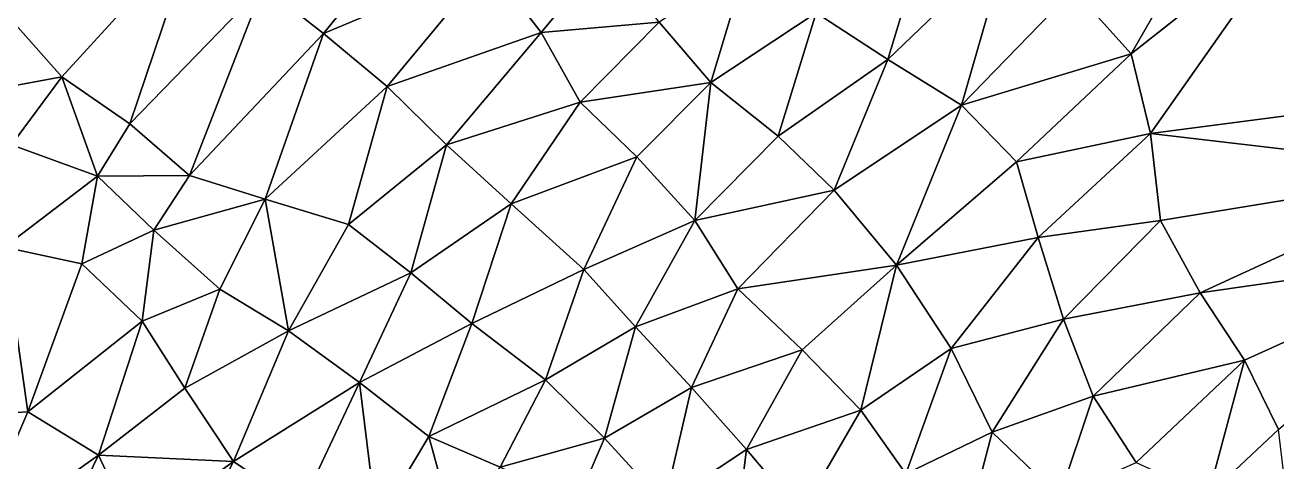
# Model space of a CAD drawing. Header units: metres. Extents: x -113 to 180, y -133 to 86.
# Drawn here: x 53.4 to 77.9, y 49.33 to 57.89 of the extents above; entities that cross this region are included whole.
import ezdxf

# ---------------------------------------------------------------- set-up
doc = ezdxf.new("R2010")
doc.units = ezdxf.units.M
for name, color, linetype, true_color in [('ACERA', 7, 'Continuous', 0xb9b3a6), ('ASFALTO', 7, 'Continuous', 0x4a4b4e), ('TERRENO', 7, 'Continuous', 0x9a9179)]:
    doc.layers.add(name, color=color, linetype=linetype, true_color=true_color)

msp = doc.modelspace()

# ---------------------------------------------------------------- linework, layer by layer
at = {"layer": 'ACERA'}
for points in [[(72.493, 39.149, 73.872), (109.558, 50.358, 71.788), (126.508, 57.016, 70.948)], [(91.573, 45.543, 72.929), (72.493, 39.149, 73.872), (126.508, 57.016, 70.948)], [(72.493, 39.149, 73.872), (96.03, 45.254, 72.53), (109.558, 50.358, 71.788)]]:
    msp.add_3dface(points, dxfattribs=at)
at = {"layer": 'ASFALTO'}
for points in [[(145.291, 65.938, 69.79), (85.281, 50.203, 72.612), (69.189, 40.234, 73.977)], [(145.291, 65.938, 69.79), (69.189, 40.234, 73.977), (141.221, 64.462, 69.947)], [(69.189, 40.234, 73.977), (141.013, 64.384, 69.964), (141.221, 64.462, 69.947)], [(69.189, 40.234, 73.977), (106.132, 51.022, 71.98), (141.013, 64.384, 69.964)], [(69.189, 40.234, 73.977), (141.013, 64.384, 69.964), (141.013, 64.384, 69.964)], [(69.189, 40.234, 73.977), (69.192, 40.235, 73.977), (106.132, 51.022, 71.98)], [(69.192, 40.235, 73.977), (95.003, 46.88, 72.57), (106.132, 51.022, 71.98)], [(85.281, 50.203, 72.612), (84.447, 50.011, 72.617), (69.178, 40.229, 73.978)], [(85.281, 50.203, 72.612), (69.178, 40.229, 73.978), (69.181, 40.231, 73.978)], [(84.447, 50.011, 72.617), (80.128, 49.03, 72.812), (69.178, 40.229, 73.978)], [(85.281, 50.203, 72.612), (69.181, 40.231, 73.978), (69.185, 40.233, 73.978)], [(85.281, 50.203, 72.612), (69.185, 40.233, 73.978), (69.189, 40.234, 73.977)]]:
    msp.add_3dface(points, dxfattribs=at)
at = {"layer": 'TERRENO'}
for points in [[(76.936, 60.628, 72.6), (73.917, 58.589, 72.8), (75.047, 57.327, 72.8)], [(76.936, 60.628, 72.6), (75.047, 57.327, 72.8), (78.363, 59.948, 72.6)], [(58.058, 58.655, 73.6), (59.242, 57.73, 73.6), (61.267, 60.237, 73.4)], [(59.242, 57.73, 73.6), (62.47, 59.085, 73.4), (61.267, 60.237, 73.4)], [(70.287, 57.219, 73), (71.117, 59.982, 72.8), (68.882, 58.132, 73)], [(71.117, 59.982, 72.8), (70.287, 57.219, 73), (72.631, 59.477, 72.8)], [(75.047, 57.327, 72.8), (75.426, 55.768, 72.8), (78.363, 59.948, 72.6)], [(75.426, 55.768, 72.8), (81.928, 56.619, 72.8), (78.363, 59.948, 72.6)], [(53.065, 58.076, 73.8), (54.118, 56.876, 73.8), (56.724, 59.733, 73.6)], [(54.118, 56.876, 73.8), (55.452, 55.96, 73.8), (56.724, 59.733, 73.6)], [(55.452, 55.96, 73.8), (58.058, 58.655, 73.6), (56.724, 59.733, 73.6)], [(62.47, 59.085, 73.4), (63.502, 57.744, 73.4), (64.784, 59.3, 73.2)], [(63.502, 57.744, 73.4), (65.807, 57.949, 73.2), (64.784, 59.3, 73.2)], [(72.631, 59.477, 72.8), (70.287, 57.219, 73), (71.727, 56.325, 73)], [(73.917, 58.589, 72.8), (72.631, 59.477, 72.8), (71.727, 56.325, 73)], [(62.47, 59.085, 73.4), (59.242, 57.73, 73.6), (60.484, 56.688, 73.6)], [(63.502, 57.744, 73.4), (62.47, 59.085, 73.4), (60.484, 56.688, 73.6)], [(65.807, 57.949, 73.2), (66.824, 56.768, 73.2), (67.519, 59.09, 73)], [(67.519, 59.09, 73), (66.824, 56.768, 73.2), (68.882, 58.132, 73)], [(58.058, 58.655, 73.6), (55.452, 55.96, 73.8), (56.618, 54.942, 73.8)], [(59.242, 57.73, 73.6), (58.058, 58.655, 73.6), (56.618, 54.942, 73.8)], [(75.047, 57.327, 72.8), (73.917, 58.589, 72.8), (71.727, 56.325, 73)], [(53.065, 58.076, 73.8), (51.724, 56.432, 74), (54.118, 56.876, 73.8)], [(66.824, 56.768, 73.2), (68.138, 55.716, 73.2), (68.882, 58.132, 73)], [(68.138, 55.716, 73.2), (70.287, 57.219, 73), (68.882, 58.132, 73)], [(65.807, 57.949, 73.2), (63.502, 57.744, 73.4), (64.264, 56.38, 73.4)], [(66.824, 56.768, 73.2), (65.807, 57.949, 73.2), (64.264, 56.38, 73.4)], [(59.242, 57.73, 73.6), (56.618, 54.942, 73.8), (58.098, 54.48, 73.8)], [(60.484, 56.688, 73.6), (59.242, 57.73, 73.6), (58.098, 54.48, 73.8)], [(61.651, 55.546, 73.6), (63.502, 57.744, 73.4), (60.484, 56.688, 73.6)], [(63.502, 57.744, 73.4), (61.651, 55.546, 73.6), (64.264, 56.38, 73.4)], [(69.237, 54.66, 73.2), (70.287, 57.219, 73), (68.138, 55.716, 73.2)], [(70.287, 57.219, 73), (69.237, 54.66, 73.2), (71.727, 56.325, 73)], [(75.047, 57.327, 72.8), (71.727, 56.325, 73), (72.805, 55.212, 73)], [(75.426, 55.768, 72.8), (75.047, 57.327, 72.8), (72.805, 55.212, 73)], [(51.724, 56.432, 74), (53.134, 55.546, 74), (54.118, 56.876, 73.8)], [(53.134, 55.546, 74), (54.817, 54.931, 74), (54.118, 56.876, 73.8)], [(54.817, 54.931, 74), (55.452, 55.96, 73.8), (54.118, 56.876, 73.8)], [(59.73, 53.986, 73.8), (60.484, 56.688, 73.6), (58.098, 54.48, 73.8)], [(59.73, 53.986, 73.8), (61.651, 55.546, 73.6), (60.484, 56.688, 73.6)], [(65.375, 55.309, 73.4), (66.824, 56.768, 73.2), (64.264, 56.38, 73.4)], [(66.824, 56.768, 73.2), (65.375, 55.309, 73.4), (66.507, 54.062, 73.4)], [(68.138, 55.716, 73.2), (66.824, 56.768, 73.2), (66.507, 54.062, 73.4)], [(81.606, 55.046, 72.8), (81.928, 56.619, 72.8), (75.426, 55.768, 72.8)], [(61.651, 55.546, 73.6), (62.915, 54.391, 73.6), (64.264, 56.38, 73.4)], [(62.915, 54.391, 73.6), (65.375, 55.309, 73.4), (64.264, 56.38, 73.4)], [(69.237, 54.66, 73.2), (70.455, 53.19, 73.2), (71.727, 56.325, 73)], [(71.727, 56.325, 73), (70.455, 53.19, 73.2), (72.805, 55.212, 73)], [(55.452, 55.96, 73.8), (54.817, 54.931, 74), (56.618, 54.942, 73.8)], [(69.237, 54.66, 73.2), (68.138, 55.716, 73.2), (66.507, 54.062, 73.4)], [(73.23, 53.733, 73), (75.426, 55.768, 72.8), (72.805, 55.212, 73)], [(75.621, 54.064, 72.8), (75.426, 55.768, 72.8), (73.23, 53.733, 73)], [(81.606, 55.046, 72.8), (75.426, 55.768, 72.8), (75.621, 54.064, 72.8)], [(54.817, 54.931, 74), (53.134, 55.546, 74), (52.997, 53.54, 74.2)], [(59.73, 53.986, 73.8), (60.949, 53.039, 73.8), (61.651, 55.546, 73.6)], [(60.949, 53.039, 73.8), (62.915, 54.391, 73.6), (61.651, 55.546, 73.6)], [(62.915, 54.391, 73.6), (64.337, 53.102, 73.6), (65.375, 55.309, 73.4)], [(65.375, 55.309, 73.4), (64.337, 53.102, 73.6), (66.507, 54.062, 73.4)], [(70.455, 53.19, 73.2), (73.23, 53.733, 73), (72.805, 55.212, 73)], [(54.509, 53.217, 74.2), (54.817, 54.931, 74), (52.997, 53.54, 74.2)], [(54.509, 53.217, 74.2), (55.923, 53.876, 74), (54.817, 54.931, 74)], [(54.817, 54.931, 74), (55.923, 53.876, 74), (56.618, 54.942, 73.8)], [(56.618, 54.942, 73.8), (55.923, 53.876, 74), (58.098, 54.48, 73.8)], [(81.606, 55.046, 72.8), (75.621, 54.064, 72.8), (76.396, 52.649, 72.8)], [(81.937, 53.443, 72.8), (81.606, 55.046, 72.8), (76.396, 52.649, 72.8)], [(67.351, 52.724, 73.4), (69.237, 54.66, 73.2), (66.507, 54.062, 73.4)], [(69.237, 54.66, 73.2), (67.351, 52.724, 73.4), (70.455, 53.19, 73.2)], [(55.923, 53.876, 74), (57.214, 52.715, 74), (58.098, 54.48, 73.8)], [(57.214, 52.715, 74), (58.558, 51.901, 74), (58.098, 54.48, 73.8)], [(58.558, 51.901, 74), (59.73, 53.986, 73.8), (58.098, 54.48, 73.8)], [(62.145, 52.043, 73.8), (62.915, 54.391, 73.6), (60.949, 53.039, 73.8)], [(62.915, 54.391, 73.6), (62.145, 52.043, 73.8), (64.337, 53.102, 73.6)], [(60.949, 53.039, 73.8), (59.73, 53.986, 73.8), (58.558, 51.901, 74)], [(64.337, 53.102, 73.6), (65.346, 51.979, 73.6), (66.507, 54.062, 73.4)], [(65.346, 51.979, 73.6), (67.351, 52.724, 73.4), (66.507, 54.062, 73.4)], [(73.722, 52.132, 73), (75.621, 54.064, 72.8), (73.23, 53.733, 73)], [(76.396, 52.649, 72.8), (75.621, 54.064, 72.8), (73.722, 52.132, 73)], [(55.923, 53.876, 74), (54.509, 53.217, 74.2), (55.693, 52.094, 74.2)], [(57.214, 52.715, 74), (55.923, 53.876, 74), (55.693, 52.094, 74.2)], [(70.455, 53.19, 73.2), (71.524, 51.554, 73.2), (73.23, 53.733, 73)], [(71.524, 51.554, 73.2), (73.722, 52.132, 73), (73.23, 53.733, 73)], [(53.456, 50.312, 74.4), (52.997, 53.54, 74.2), (51.727, 50.213, 74.4)], [(53.456, 50.312, 74.4), (54.509, 53.217, 74.2), (52.997, 53.54, 74.2)], [(81.937, 53.443, 72.8), (76.396, 52.649, 72.8), (77.268, 51.329, 72.8)], [(77.93, 49.972, 72.8), (81.937, 53.443, 72.8), (77.268, 51.329, 72.8)], [(54.509, 53.217, 74.2), (53.456, 50.312, 74.4), (55.693, 52.094, 74.2)], [(70.455, 53.19, 73.2), (67.351, 52.724, 73.4), (68.607, 51.531, 73.4)], [(69.756, 50.347, 73.4), (70.455, 53.19, 73.2), (68.607, 51.531, 73.4)], [(69.756, 50.347, 73.4), (71.524, 51.554, 73.2), (70.455, 53.19, 73.2)], [(60.949, 53.039, 73.8), (58.558, 51.901, 74), (59.943, 50.889, 74)], [(62.145, 52.043, 73.8), (60.949, 53.039, 73.8), (59.943, 50.889, 74)], [(64.337, 53.102, 73.6), (62.145, 52.043, 73.8), (63.588, 50.944, 73.8)], [(65.346, 51.979, 73.6), (64.337, 53.102, 73.6), (63.588, 50.944, 73.8)], [(56.526, 50.78, 74.2), (57.214, 52.715, 74), (55.693, 52.094, 74.2)], [(57.214, 52.715, 74), (56.526, 50.78, 74.2), (58.558, 51.901, 74)], [(67.351, 52.724, 73.4), (65.346, 51.979, 73.6), (66.44, 50.79, 73.6)], [(67.351, 52.724, 73.4), (66.44, 50.79, 73.6), (68.607, 51.531, 73.4)], [(74.304, 50.623, 73), (76.396, 52.649, 72.8), (73.722, 52.132, 73)], [(76.396, 52.649, 72.8), (74.304, 50.623, 73), (77.268, 51.329, 72.8)], [(53.456, 50.312, 74.4), (54.841, 49.464, 74.4), (55.693, 52.094, 74.2)], [(54.841, 49.464, 74.4), (56.526, 50.78, 74.2), (55.693, 52.094, 74.2)], [(61.301, 49.834, 74), (62.145, 52.043, 73.8), (59.943, 50.889, 74)], [(62.145, 52.043, 73.8), (61.301, 49.834, 74), (63.588, 50.944, 73.8)], [(64.743, 49.8, 73.8), (65.346, 51.979, 73.6), (63.588, 50.944, 73.8)], [(65.346, 51.979, 73.6), (64.743, 49.8, 73.8), (66.44, 50.79, 73.6)], [(73.722, 52.132, 73), (71.524, 51.554, 73.2), (72.326, 49.914, 73.2)], [(74.304, 50.623, 73), (73.722, 52.132, 73), (72.326, 49.914, 73.2)], [(56.526, 50.78, 74.2), (57.48, 49.34, 74.2), (58.558, 51.901, 74)], [(58.558, 51.901, 74), (57.48, 49.34, 74.2), (59.943, 50.889, 74)], [(66.44, 50.79, 73.6), (67.522, 49.575, 73.6), (68.607, 51.531, 73.4)], [(67.522, 49.575, 73.6), (69.756, 50.347, 73.4), (68.607, 51.531, 73.4)], [(71.524, 51.554, 73.2), (69.756, 50.347, 73.4), (70.635, 49.097, 73.4)], [(71.524, 51.554, 73.2), (70.635, 49.097, 73.4), (72.326, 49.914, 73.2)], [(74.304, 50.623, 73), (75.145, 49.324, 73), (77.268, 51.329, 72.8)], [(75.145, 49.324, 73), (76.553, 48.677, 73), (77.268, 51.329, 72.8)], [(76.553, 48.677, 73), (77.93, 49.972, 72.8), (77.268, 51.329, 72.8)], [(57.48, 49.34, 74.2), (56.526, 50.78, 74.2), (54.841, 49.464, 74.4)], [(57.48, 49.34, 74.2), (58.795, 48.45, 74.2), (59.943, 50.889, 74)], [(58.795, 48.45, 74.2), (60.286, 48.13, 74.2), (59.943, 50.889, 74)], [(60.286, 48.13, 74.2), (61.301, 49.834, 74), (59.943, 50.889, 74)], [(61.301, 49.834, 74), (62.701, 49.231, 74), (63.588, 50.944, 73.8)], [(62.701, 49.231, 74), (64.743, 49.8, 73.8), (63.588, 50.944, 73.8)], [(64.743, 49.8, 73.8), (65.916, 48.51, 73.8), (66.44, 50.79, 73.6)], [(65.916, 48.51, 73.8), (67.522, 49.575, 73.6), (66.44, 50.79, 73.6)], [(73.643, 48.649, 73.2), (74.304, 50.623, 73), (72.326, 49.914, 73.2)], [(75.145, 49.324, 73), (74.304, 50.623, 73), (73.643, 48.649, 73.2)], [(52.325, 47.69, 74.6), (53.456, 50.312, 74.4), (51.727, 50.213, 74.4)], [(53.456, 50.312, 74.4), (52.325, 47.69, 74.6), (54.841, 49.464, 74.4)], [(69.756, 50.347, 73.4), (67.522, 49.575, 73.6), (68.583, 48.314, 73.6)], [(69.756, 50.347, 73.4), (68.583, 48.314, 73.6), (70.635, 49.097, 73.4)], [(60.286, 48.13, 74.2), (61.795, 48.02, 74.2), (61.301, 49.834, 74)], [(61.795, 48.02, 74.2), (62.701, 49.231, 74), (61.301, 49.834, 74)], [(64.743, 49.8, 73.8), (62.701, 49.231, 74), (64.21, 48.571, 74)], [(65.916, 48.51, 73.8), (64.743, 49.8, 73.8), (64.21, 48.571, 74)], [(70.635, 49.097, 73.4), (71.832, 48.013, 73.4), (72.326, 49.914, 73.2)], [(71.832, 48.013, 73.4), (73.643, 48.649, 73.2), (72.326, 49.914, 73.2)], [(76.553, 48.677, 73), (78.152, 48.111, 73), (77.93, 49.972, 72.8)], [(67.224, 47.249, 73.8), (67.522, 49.575, 73.6), (65.916, 48.51, 73.8)], [(67.522, 49.575, 73.6), (67.224, 47.249, 73.8), (68.583, 48.314, 73.6)], [(52.325, 47.69, 74.6), (53.551, 46.816, 74.6), (54.841, 49.464, 74.4)], [(54.841, 49.464, 74.4), (53.551, 46.816, 74.6), (55.548, 47.946, 74.4)], [(57.48, 49.34, 74.2), (54.841, 49.464, 74.4), (55.548, 47.946, 74.4)], [(56.06, 46.5, 74.4), (57.48, 49.34, 74.2), (55.548, 47.946, 74.4)], [(58.795, 48.45, 74.2), (57.48, 49.34, 74.2), (56.06, 46.5, 74.4)]]:
    msp.add_3dface(points, dxfattribs=at)

doc.saveas('drawing.dxf')
